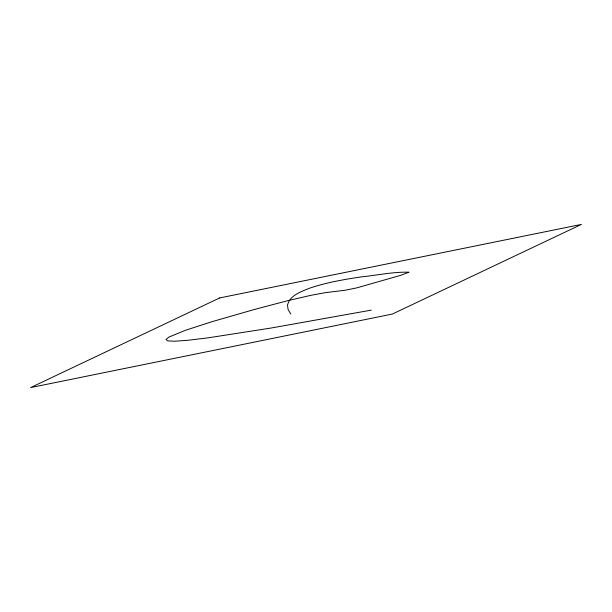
<?xml version="1.0" encoding="UTF-8"?>
<svg xmlns="http://www.w3.org/2000/svg" width="612" height="612" viewBox="0 0 612 612"><rect width="100%" height="100%" fill="white"/><g stroke="black" fill="none" stroke-linecap="round" stroke-linejoin="round"><path stroke-width="0.92" d="M371.308 310.116L271.078 328.032L207.529 337.923L187.593 340.31L174.55 341.236L167.619 340.869L166.043 339.4L169.065 337.005L185.841 330.151L211.844 321.736L254.814 309.358L288.145 300.576L310.766 295.351L325.515 292.635L345.222 290.226L356.697 287.892L400.715 275.323L408.961 272.21C393.156 271.743 377.137 275.285 361.371 276.884C343.76 279.516 326.089 282.545 309.198 288.328C300.92 291.786 289.881 295.313 287.502 305.12L288.076 309.427L290.784 314.078M219.624 297.952L30.6 387.587L392.376 314.048L581.4 224.413L219.624 297.952"/></g></svg>
